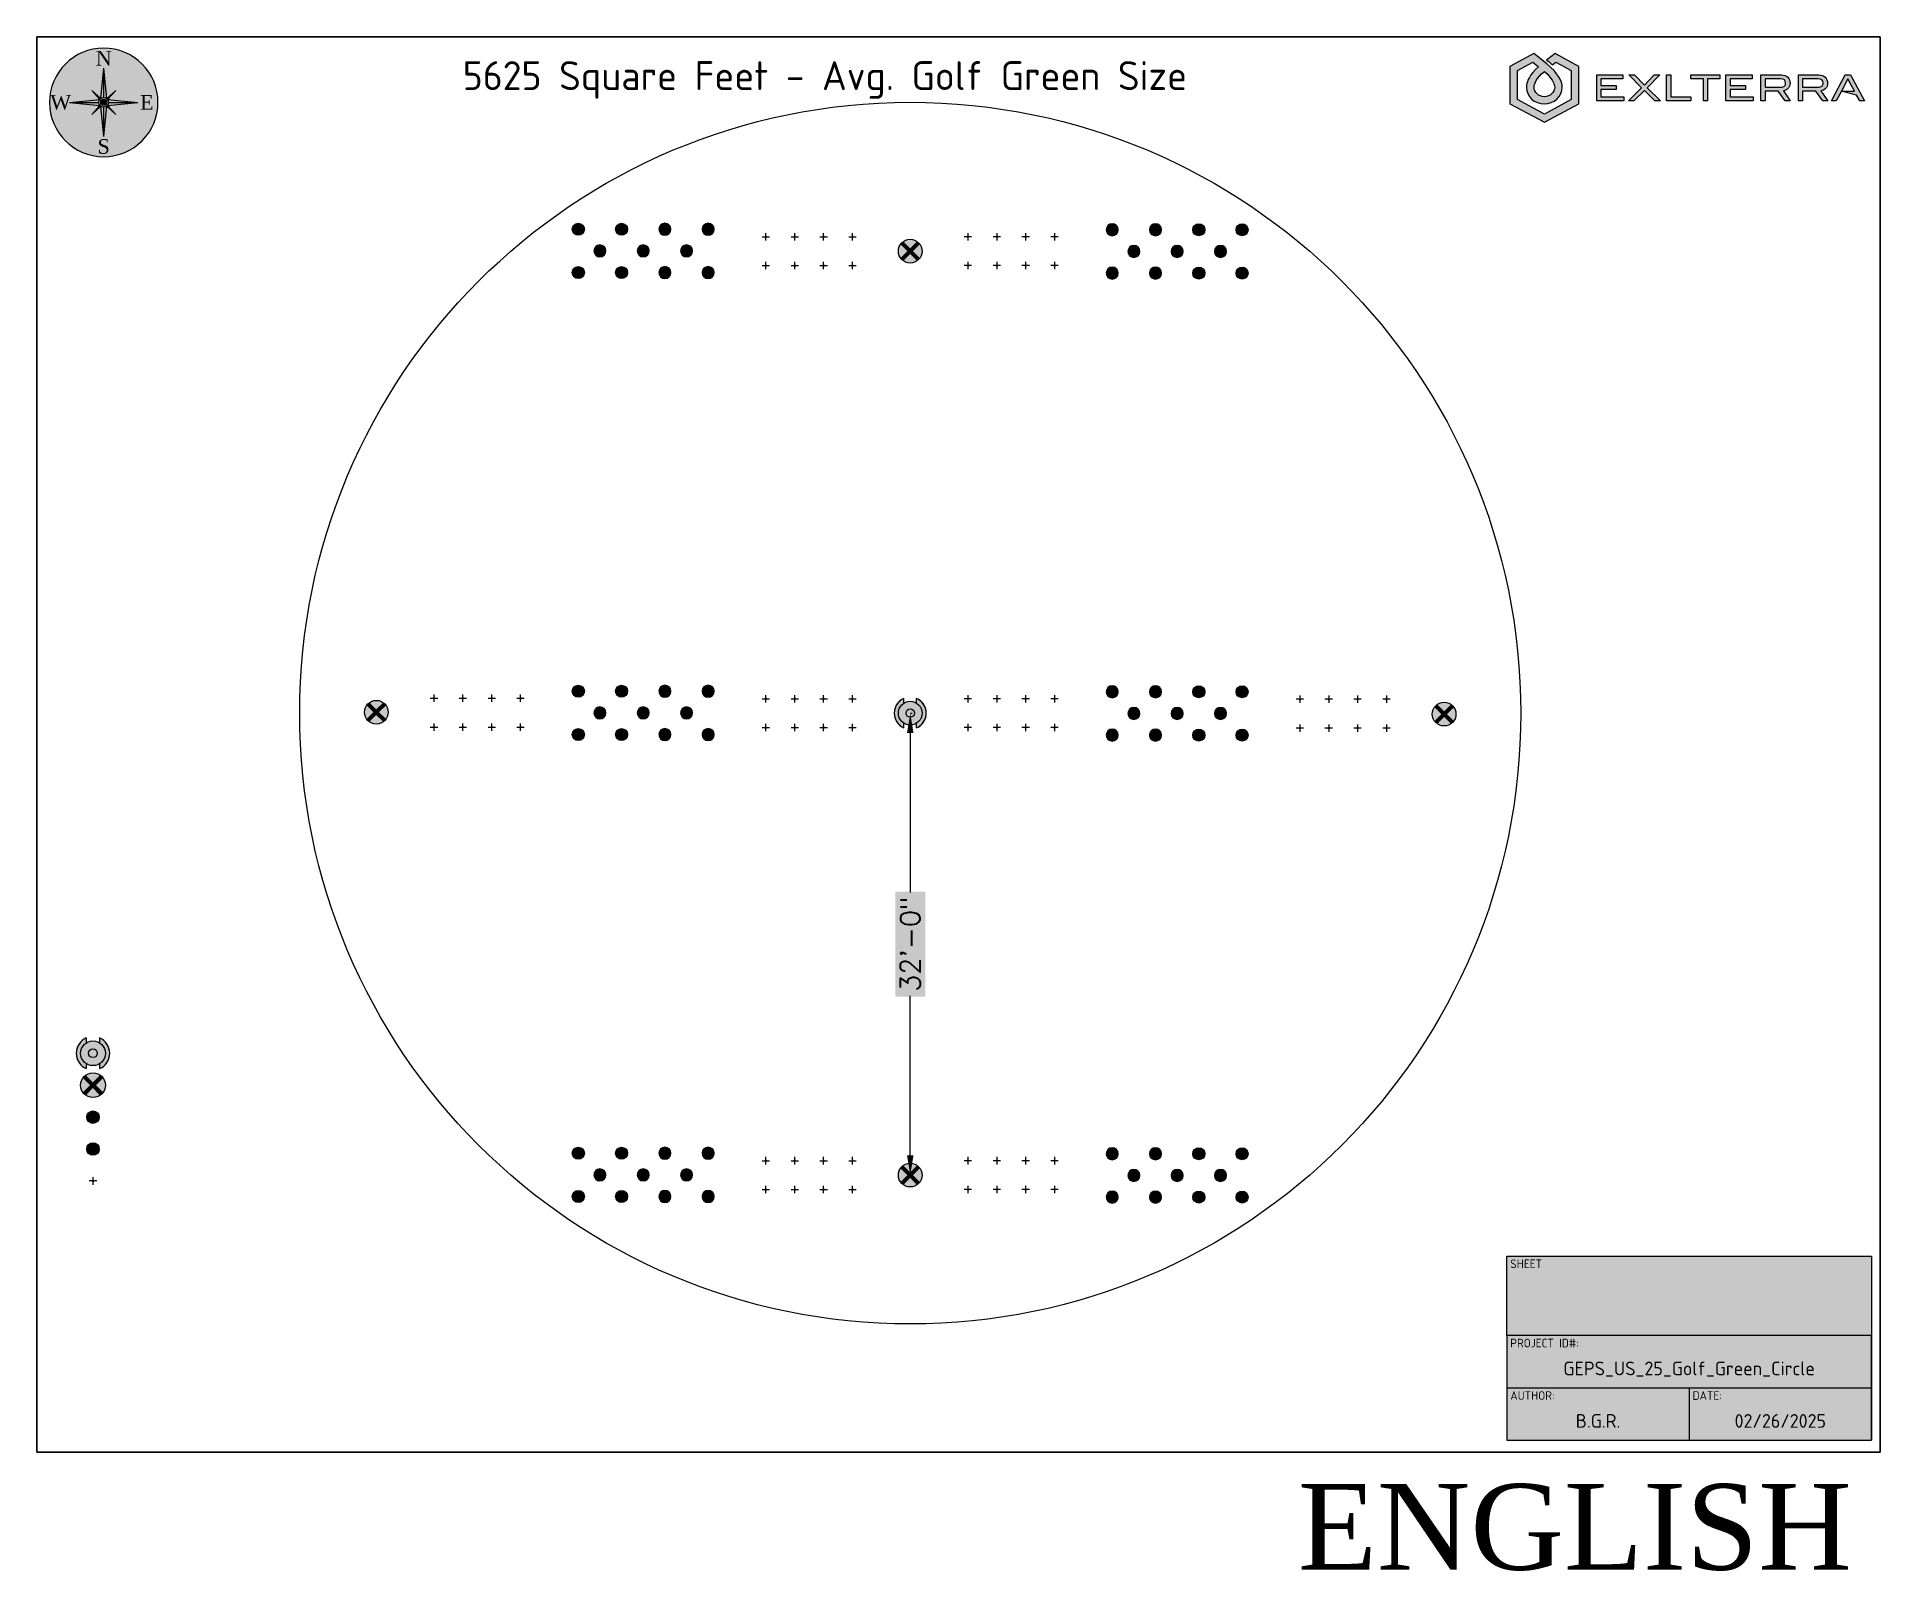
# Paper-space layout 'GEPS_RANGE' of a CAD drawing. Header units: feet. Extents: x 3 to 13.8, y 0.5 to 9.5.
# The model-space entities are those that its viewports show. They can reach past a viewport. Long polylines and large blocks are cut down to what shows.
import ezdxf
from ezdxf.enums import TextEntityAlignment as Align

# ---------------------------------------------------------------- set-up
doc = ezdxf.new("R2010")
doc.units = ezdxf.units.FT
doc.header["$MEASUREMENT"] = 0
doc.linetypes.add('DASHED', pattern=[0.75, 0.5, -0.25])
for name, color, linetype in [('Dim 1', 5, 'Continuous'), ('Product (Colored)', 250, 'Continuous'), ('Product (Red Only)', 1, 'Continuous'), ('Title Block', 7, 'Continuous')]:
    doc.layers.add(name, color=color, linetype=linetype)
doc.layers.add('NEVER PRINT LAYER', color=1, linetype='DASHED', plot=False, transparency=0.5)
doc.styles.add('ISO3098B', font='ISO3098B.SHX', dxfattribs={"height": 2})
doc.styles.add('Roman', font='romans')
doc.styles.get("Standard").update_dxf_attribs({"font": 'simplex.shx'})
doc.styles.add('Times', font='times.ttf')
doc.dimstyles.new('new style', dxfattribs={"dimscale": 2.75, "dimtxt": 0.5, "dimasz": 0.5, "dimexe": 0.05, "dimexo": 0.01, "dimgap": 0.05, "dimtad": 0, "dimdec": 0, "dimlfac": 12, "dimzin": 9, "dimdsep": 46, "dimlunit": 3, "dimtxsty": 'Roman', "dimcen": 0.09, "dimclrd": 5, "dimclre": 5, "dimclrt": 5, "dimadec": 0, "dimazin": 0, "dimtfac": 1, "dimtdec": 0, "dimtofl": 0, "dimtmove": 0, "dimatfit": 3, "dimfxl": 2.55, "dimtfill": 2, "dimtfillclr": 7, "dimtolj": 1, "dimtzin": 0, "dimlwd": -1, "dimlwe": -1, "dimarcsym": 0})

# ---------------------------------------------------------------- blocks, each defined once
blk = doc.blocks.new('*U29')
at = {"true_color": 0xffffff}
blk.add_hatch(color=7, dxfattribs=at).paths.add_polyline_path([(0.422, 0, 1), (-0.422, 0, 1)])
at = {"true_color": 0x000000, "transparency": 33554687}
h = blk.add_hatch(color=18, dxfattribs=at)
h.dxf.hatch_style = 1
h.paths.add_polyline_path([(0, 0.265), (-0.023, 0.03), (-0.023, 0.03, -0.164853), (0, 0.038)])
h.paths.add_polyline_path([(0.03, 0.023), (0.03, 0.023, -0.164853), (0.038, 0), (0.265, 0)])
h.paths.add_polyline_path([(0.023, -0.03), (0.023, -0.03, -0.164853), (0, -0.038), (0, -0.265)])
h.paths.add_polyline_path([(-0.038, 0), (-0.265, 0), (-0.03, -0.023), (-0.03, -0.023, -0.164853)])
at = {"true_color": 0x939598, "transparency": 33554687}
h = blk.add_hatch(color=252, dxfattribs=at)
h.dxf.hatch_style = 1
h.paths.add_polyline_path([(-0.093, 0.093), (-0.03, 0.023), (-0.03, 0.023, -0.032906), (-0.027, 0.027)])
h.paths.add_polyline_path([(-0.017, 0.017, 0.061567), (-0.02, 0.012), (-0.009, 0), (0, 0)])
h.paths.add_polyline_path([(0.017, 0.017, 0.061567), (0.012, 0.02), (0, 0.009), (0, 0)])
h.paths.add_polyline_path([(0.03, -0.023), (0.03, -0.023, -0.032906), (0.027, -0.027), (0.093, -0.093)])
h.paths.add_polyline_path([(-0.023, -0.03), (-0.023, -0.03, -0.032906), (-0.027, -0.027), (-0.093, -0.093)])
h.paths.add_polyline_path([(0, -0.009), (0, 0), (-0.017, -0.017, 0.061576), (-0.012, -0.02)])
h = blk.add_hatch(color=252, dxfattribs=at)
h.dxf.hatch_style = 1
h.paths.add_polyline_path([(0.009, 0), (0, 0), (0.017, -0.017, 0.061576), (0.02, -0.012)])
h = blk.add_hatch(color=252, dxfattribs=at)
h.dxf.hatch_style = 1
h.paths.add_polyline_path([(0.093, 0.093), (0.023, 0.03), (0.023, 0.03, -0.032906), (0.027, 0.027)])
at = {"color": 0, "linetype": 'ByBlock', "ltscale": 0.13}
for p, q in [((-0.023, 0.03), (0, 0.265)), ((0, 0.038), (0, 0.265)), ((0.023, 0.03), (0, 0.265)), ((-0.265, 0), (-0.03, 0.023)), ((-0.265, 0), (-0.03, -0.023)), ((-0.265, 0), (-0.038, 0)), ((-0.027, 0.027), (-0.093, 0.093)), ((-0.03, 0.023), (-0.093, 0.093)), ((-0.023, 0.03), (-0.093, 0.093)), ((-0.009, 0), (-0.02, 0.012)), ((-0.009, 0), (-0.02, -0.012)), ((0.017, 0.017), (-0.017, -0.017)), ((0.017, -0.017), (-0.017, 0.017)), ((0, 0.009), (-0.012, 0.02)), ((0.009, 0), (-0.009, 0)), ((0.012, 0.02), (0, 0.009)), ((0, 0.009), (0, -0.009)), ((0.02, 0.012), (0.009, 0)), ((0.02, -0.012), (0.009, 0)), ((0.093, 0.093), (0.023, 0.03)), ((0.093, 0.093), (0.027, 0.027)), ((0.093, 0.093), (0.03, 0.023)), ((0.03, 0.023), (0.265, 0)), ((0.03, -0.023), (0.265, 0)), ((0.038, 0), (0.265, 0)), ((-0.03, -0.023), (-0.093, -0.093)), ((-0.027, -0.027), (-0.093, -0.093)), ((-0.023, -0.03), (-0.093, -0.093)), ((0, -0.265), (-0.023, -0.03)), ((0, -0.009), (-0.012, -0.02)), ((0.012, -0.02), (0, -0.009)), ((0, -0.265), (0.023, -0.03)), ((0, -0.265), (0, -0.038)), ((0.093, -0.093), (0.023, -0.03)), ((0.093, -0.093), (0.027, -0.027)), ((0.093, -0.093), (0.03, -0.023))]:
    blk.add_line(p, q, dxfattribs=at)
blk.add_lwpolyline([(0.422, 0, 1), (-0.422, 0, 1), (0.422, 0)], format="xyb", close=True)
for radius in [0.0378, 0.0236]:
    blk.add_circle((0, 0), radius, dxfattribs=at)
for start, end in [(140.5531, 151.8942), (118.1058, 129.4469), (50.5531, 61.8942), (28.1058, 39.4469), (208.1058, 219.4474), (230.5526, 241.8942), (298.1058, 309.4474), (320.5526, 331.8942)]:
    blk.add_arc((0, 0), 0.0465, start, end, dxfattribs=at)
at = {"color": 18, "true_color": 0x000000, "char_height": 0.11363, "width": 0.1394, "attachment_point": 5}
for s, insert in [('{\\fBookman Old Style|b0|i0|c0|p18;N}', (0, 0.343)), ('{\\fBookman Old Style|b0|i0|c0|p18;W}', (-0.335, 0)), ('{\\fBookman Old Style|b0|i0|c0|p18;E}', (0.335, 0)), ('{\\fBookman Old Style|b0|i0|c0|p18;S}', (0, -0.343))]:
    blk.add_mtext(s, dxfattribs=dict(at, insert=insert))
blk = doc.blocks.new('*U306')
at = {"true_color": 0xffffff}
h = blk.add_hatch(color=7, dxfattribs=at)
h.dxf.hatch_style = 1
h.paths.add_polyline_path([(-0.106, 1.18), (-2.233, 1.18), (-2.233, 0.718), (-0.106, 0.718)])
h.paths.add_polyline_path([(-0.106, 0.718), (-2.233, 0.718), (-2.233, 0.106), (-0.106, 0.106)])
for p, q in [((-2.233, 0.718), (-2.233, 0.106)), ((-0.106, 0.718), (-0.106, 0.106)), ((-2.233, 0.412), (-0.106, 0.412)), ((-1.17, 0.412), (-1.17, 0.106))]:
    blk.add_line(p, q)
blk.add_lwpolyline([(-2.233, 1.18), (-0.106, 1.18), (-0.106, 0.718), (-2.233, 0.718)], close=True)
blk.add_lwpolyline([(-2.233, 0.106), (-0.106, 0.106), (-0.106, 0.718)])
at = {"char_height": 0.05, "attachment_point": 1, "style": 'ISO3098B'}
for s, insert, width in [('SHEET ', (-2.213, 1.16), 0.85328), ('PROJECT ID#:', (-2.213, 0.698), 0.85328), ('AUTHOR:', (-2.213, 0.392), 1.67397), ('DATE:', (-1.15, 0.392), 1.67397)]:
    blk.add_mtext(s, dxfattribs=dict(at, insert=insert, width=width))
at = {"style": 'ISO3098B'}
for tag, p in [('PROJECT_NAME', (-1.17, 0.525)), ('ORIGINAL_AUTHOR', (-1.701, 0.219)), ('ORIGINAL_DATE', (-0.638, 0.219))]:
    blk.add_attdef(tag, text='', height=0.08, dxfattribs=at).set_placement(p, align=Align.MIDDLE_CENTER)
at = {"layer": 'NEVER PRINT LAYER', "color": 5, "insert": (-0.222, -0.402), "char_height": 0.5, "attachment_point": 6, "style": 'Times'}
blk.add_mtext_dynamic_manual_height_columns('ENGLISH', width=8.58495, gutter_width=10, heights=[1.573], dxfattribs=at)
blk = doc.blocks.new('12m GEPS')
at = {"layer": 'Product (Red Only)', "true_color": 0x000000}
h = blk.add_hatch(color=18, dxfattribs=at)
h.dxf.hatch_style = 1
h.paths.add_polyline_path([(-0.088, 0, 1), (0.088, 0, 1)])
h.paths.add_polyline_path([(0.135, 0.31), (0.135, 0.257), (0.135, 0.21, -0.255267), (0.25, 0, -0.255267), (0.135, -0.21), (0.135, -0.31, 0.654654)])
h.paths.add_polyline_path([(-0.135, 0.31, 0.654654), (-0.135, -0.31), (-0.135, -0.257), (-0.135, -0.21, -0.255267), (-0.25, 0, -0.255267), (-0.135, 0.21)])
at = {"layer": 'Product (Red Only)', "true_color": 0xf8991e}
h = blk.add_hatch(color=30, dxfattribs=at)
h.dxf.hatch_style = 1
edge = h.paths.add_edge_path()
edge.add_arc((0, 0), 0.0878, 0, 360)
edge = h.paths.add_edge_path()
edge.add_arc((0, 0), 0.25, 0, 180)
edge.add_arc((0, 0), 0.25, 180, 360)
at = {"layer": 'Product (Red Only)', "color": 18, "true_color": 0x000000}
for p, q in [((-0.135, 0.31), (-0.135, 0.21)), ((0.135, 0.31), (0.135, 0.257)), ((0.135, 0.31), (0.135, 0.21)), ((-0.135, -0.21), (-0.135, -0.31)), ((-0.135, -0.257), (-0.135, -0.31)), ((0.135, -0.21), (0.135, -0.31)), ((0.135, -0.257), (0.135, -0.31))]:
    blk.add_line(p, q, dxfattribs=at)
for radius in [0.25, 0.0878]:
    blk.add_circle((0, 0), radius, dxfattribs=at)
for start, end in [(113.5782, 246.4218), (121.3323, 238.6677), (293.5782, 66.4218), (301.3323, 58.6677)]:
    blk.add_arc((0, 0), 0.338, start, end, dxfattribs=at)
blk = doc.blocks.new('40 FOOT GEPS')
at = {"layer": 'Product (Red Only)', "color": 18, "true_color": 0x000000}
blk.add_circle((0, 0), 0.25, dxfattribs=at)
blk.add_blockref('12m GEPS', (0, 0), dxfattribs=at)
blk = doc.blocks.new('20 FOOT GEPS')
at = {"layer": 'Product (Red Only)'}
h = blk.add_hatch(color=3, dxfattribs=at)
h.dxf.hatch_style = 1
h.paths.add_polyline_path([(0.51, 0.65, 0.345381), (-0.51, 0.65), (0, 0.14)])
h.paths.add_polyline_path([(0.65, 0.51), (0.14, 0), (0.65, -0.51, 0.167827), (0.82, 0, 0.167827)])
h.paths.add_polyline_path([(0, -0.14), (-0.51, -0.65, 0.345381), (0.51, -0.65)])
h.paths.add_polyline_path([(-0.65, 0.51, 0.167827), (-0.82, 0, 0.167827), (-0.65, -0.51), (-0.14, 0)])
at = {"layer": 'Product (Red Only)', "true_color": 0x000000}
h = blk.add_hatch(color=18, dxfattribs=at)
h.dxf.hatch_style = 1
h.paths.add_polyline_path([(0.65, 0.51, 0.060218), (0.51, 0.65), (0, 0.14), (-0.51, 0.65, 0.060218), (-0.65, 0.51), (-0.14, 0), (-0.65, -0.51, 0.060218), (-0.51, -0.65), (0, -0.14), (0.51, -0.65, 0.060218), (0.65, -0.51), (0.14, 0)])
at = {"layer": 'Product (Red Only)', "color": 18, "true_color": 0x000000}
for p, q in [((-0.14, 0), (-0.65, 0.51)), ((0, 0.14), (-0.51, 0.65)), ((0, 0.14), (0.51, 0.65)), ((0.14, 0), (0.65, 0.51)), ((0.14, 0), (0.65, -0.51)), ((-0.14, 0), (-0.65, -0.51)), ((0, -0.14), (-0.51, -0.65)), ((0, -0.14), (0.51, -0.65))]:
    blk.add_line(p, q, dxfattribs=at)
blk.add_circle((0, 0), 0.82, dxfattribs=at)
blk = doc.blocks.new('3 m GEPS')
at = {"layer": 'Product (Red Only)', "true_color": 0xa1e7fc}
h = blk.add_hatch(color=141, dxfattribs=at)
h.dxf.hatch_style = 1
edge = h.paths.add_edge_path(flags=16)
edge.add_arc((0, 0), 0.0458, 0, 360)
edge = h.paths.add_edge_path()
edge.add_arc((0, 0), 0.125, 180, 360)
edge.add_arc((0, 0), 0.125, 0, 180)
at = {"layer": 'Product (Red Only)', "true_color": 0x000000}
h = blk.add_hatch(color=18, dxfattribs=at)
h.dxf.hatch_style = 1
edge = h.paths.add_edge_path()
edge.add_arc((0, 0), 0.0458, 0, 360)
at = {"layer": 'Product (Red Only)', "color": 18, "true_color": 0x000000}
for radius in [0.125, 0.0456]:
    blk.add_circle((0, 0), radius, dxfattribs=at)
blk = doc.blocks.new('1.5m GEPS')
at = {"layer": 'Product (Red Only)'}
h = blk.add_hatch(color=1, dxfattribs=at)
h.dxf.hatch_style = 1
h.paths.add_polyline_path([(-0.125, 0, 1), (0.125, 0, 1)])
at = {"layer": 'Product (Red Only)', "color": 18, "true_color": 0x000000}
blk.add_circle((0, 0), 0.125, dxfattribs=at)
blk = doc.blocks.new('Purple BSTR')
at = {"layer": 'Product (Colored)', "transparency": 33554687}
h = blk.add_hatch(color=200, dxfattribs=at)
h.dxf.hatch_style = 1
edge = h.paths.add_edge_path()
edge.add_arc((0, 0), 0.025, 0, 360)
at = {"layer": 'Product (Colored)', "color": 200}
for p, q in [((-0.025, 0), (-0.077, 0)), ((0.025, 0), (-0.025, 0)), ((0, 0.077), (0, 0.025)), ((0, 0.025), (0, -0.025)), ((0.077, 0), (0.025, 0)), ((0, -0.025), (0, -0.077))]:
    blk.add_line(p, q, dxfattribs=at)
blk = doc.blocks.new('BSTR Single')
at = {"transparency": 33554687}
h = blk.add_hatch(color=256, dxfattribs=at)
h.dxf.hatch_style = 1
edge = h.paths.add_edge_path()
edge.add_arc((0, 0), 0.025, 0, 360)
for p, q in [((-0.025, 0), (-0.077, 0)), ((0, 0.077), (0, 0.025)), ((0.077, 0), (0.025, 0)), ((0, -0.025), (0, -0.077))]:
    blk.add_line(p, q)
blk.add_blockref('Purple BSTR', (0, 0))
blk = doc.blocks.new('product legend')
at = {"color": 18, "true_color": 0x000000, "xscale": 2.833333333333405, "yscale": 2.833333333333405, "zscale": 2.833333333333405}
for name, p in [('3 m GEPS', (2.5, -6.3)), ('1.5m GEPS', (2.5, -8.1))]:
    blk.add_blockref(name, p, dxfattribs=at)
at = {"layer": 'Product (Red Only)'}
for name, p, xscale, yscale, zscale in [('40 FOOT GEPS', (2.5, -2.7), 2.788679999999986, 2.788679999999986, 2.788679999999986), ('20 FOOT GEPS', (2.5, -4.5), 0.85, 0.85, 0.85), ('BSTR Single', (2.5, -9.9), 2.833333900000008, 2.833333900000008, 2.833333900000008)]:
    blk.add_blockref(name, p, dxfattribs=dict(at, xscale=xscale, yscale=yscale, zscale=zscale))
blk = doc.blocks.new('exlterra block')
at = {"true_color": 0x007faf}
h = blk.add_hatch(color=144, dxfattribs=at)
h.dxf.hatch_style = 2
edge = h.paths.add_edge_path()
edge.add_spline(control_points=[(0.057, 0.188), (0.057, 0.188), (0.008, 0.15), (0.008, 0.15), (0.022, 0.139), (0.022, 0.139), (0.023, 0.139), (0.03, 0.133), (0.036, 0.127), (0.042, 0.122), (0.042, 0.122), (0.061, 0.137), (0.061, 0.137), (0.061, 0.137), (0.151, 0.089), (0.151, 0.089), (0.151, 0.089), (0.151, -0.081), (0.151, -0.081), (0.151, -0.081), (-0.005, -0.165), (-0.005, -0.165), (-0.005, -0.165), (-0.161, -0.081), (-0.161, -0.081), (-0.161, -0.081), (-0.161, 0.089), (-0.161, 0.089), (-0.161, 0.089), (-0.072, 0.137), (-0.072, 0.137), (-0.072, 0.137), (-0.039, 0.111), (-0.039, 0.111), (-0.091, 0.065), (-0.106, 0.027), (-0.109, 0.003), (-0.109, 0.003), (-0.11, -0.005), (-0.11, -0.008), (-0.11, -0.062), (-0.063, -0.106), (-0.005, -0.106), (0.052, -0.106), (0.099, -0.062), (0.099, -0.008), (0.099, -0.007), (0.098, 0.003), (0.098, 0.003), (0.095, 0.029), (0.077, 0.072), (0.01, 0.127), (0.01, 0.127), (-0.067, 0.188), (-0.067, 0.188), (-0.067, 0.188), (-0.206, 0.113), (-0.206, 0.113), (-0.206, 0.113), (-0.206, -0.105), (-0.206, -0.105), (-0.206, -0.105), (-0.005, -0.213), (-0.005, -0.213), (-0.005, -0.213), (0.195, -0.105), (0.195, -0.105), (0.195, -0.105), (0.195, 0.113), (0.195, 0.113), (0.195, 0.113), (0.057, 0.188), (0.057, 0.188)], knot_values=[0, 0, 0, 0, 1, 1, 1, 2, 2, 2, 3, 3, 3, 4, 4, 4, 5, 5, 5, 6, 6, 6, 7, 7, 7, 8, 8, 8, 9, 9, 9, 10, 10, 10, 11, 11, 11, 12, 12, 12, 13, 13, 13, 14, 14, 14, 15, 15, 15, 16, 16, 16, 17, 17, 17, 18, 18, 18, 19, 19, 19, 20, 20, 20, 21, 21, 21, 22, 22, 22, 23, 23, 23, 24, 24, 24, 24], degree=3, periodic=0)
edge = h.paths.add_edge_path()
edge.add_spline(control_points=[(0.054, -0.001), (0.054, -0.001), (0.055, -0.008), (0.055, -0.008), (0.055, -0.039), (0.028, -0.064), (-0.005, -0.064), (-0.038, -0.064), (-0.065, -0.039), (-0.065, -0.008), (-0.065, -0.008), (-0.065, -0.002), (-0.065, -0.002), (-0.063, 0.013), (-0.053, 0.042), (-0.005, 0.084), (0.041, 0.043), (0.052, 0.014), (0.054, -0.001)], knot_values=[0, 0, 0, 0, 1, 1, 1, 2, 2, 2, 3, 3, 3, 4, 4, 4, 5, 5, 5, 6, 6, 6, 6], degree=3, periodic=0)
at = {"color": 144, "lineweight": 0, "true_color": 0x007faf}
for points in [[(-0.067, 0.188), (-0.067, 0.188), (-0.206, 0.113), (-0.206, 0.113)], [(-0.206, 0.113), (-0.206, 0.113), (-0.206, -0.105), (-0.206, -0.105)], [(-0.161, 0.089), (-0.161, 0.089), (-0.072, 0.137), (-0.072, 0.137)], [(-0.039, 0.111), (-0.091, 0.065), (-0.106, 0.027), (-0.109, 0.003)], [(-0.072, 0.137), (-0.072, 0.137), (-0.039, 0.111), (-0.039, 0.111)], [(0.01, 0.127), (0.01, 0.127), (-0.067, 0.188), (-0.067, 0.188)], [(0.057, 0.188), (0.057, 0.188), (0.008, 0.15), (0.008, 0.15)], [(0.008, 0.15), (0.022, 0.139), (0.022, 0.139), (0.023, 0.139)], [(0.098, 0.003), (0.095, 0.029), (0.077, 0.072), (0.01, 0.127)], [(0.023, 0.139), (0.03, 0.133), (0.036, 0.127), (0.042, 0.122)], [(0.042, 0.122), (0.042, 0.122), (0.061, 0.137), (0.061, 0.137)], [(0.195, 0.113), (0.195, 0.113), (0.057, 0.188), (0.057, 0.188)], [(0.061, 0.137), (0.061, 0.137), (0.151, 0.089), (0.151, 0.089)], [(0.195, -0.105), (0.195, -0.105), (0.195, 0.113), (0.195, 0.113)], [(-0.161, -0.081), (-0.161, -0.081), (-0.161, 0.089), (-0.161, 0.089)], [(-0.109, 0.003), (-0.109, 0.003), (-0.11, -0.005), (-0.11, -0.008)], [(-0.065, -0.002), (-0.063, 0.013), (-0.053, 0.042), (-0.005, 0.084)], [(-0.005, 0.084), (0.041, 0.043), (0.052, 0.014), (0.054, -0.001)], [(0.151, 0.089), (0.151, 0.089), (0.151, -0.081), (0.151, -0.081)], [(-0.206, -0.105), (-0.206, -0.105), (-0.005, -0.213), (-0.005, -0.213)], [(-0.005, -0.165), (-0.005, -0.165), (-0.161, -0.081), (-0.161, -0.081)], [(-0.065, -0.008), (-0.065, -0.008), (-0.065, -0.002), (-0.065, -0.002)], [(0.151, -0.081), (0.151, -0.081), (-0.005, -0.165), (-0.005, -0.165)], [(-0.005, -0.213), (-0.005, -0.213), (0.195, -0.105), (0.195, -0.105)]]:
    blk.add_open_spline(points, degree=3, dxfattribs=at)
for points, knots in [([(-0.11, -0.008), (-0.11, -0.062), (-0.063, -0.106), (-0.005, -0.106), (0.052, -0.106), (0.099, -0.062), (0.099, -0.008), (0.099, -0.007), (0.098, 0.003), (0.098, 0.003)], [13, 13, 13, 13, 14, 14, 14, 15, 15, 15, 16, 16, 16, 16]), ([(0.054, -0.001), (0.054, -0.001), (0.055, -0.008), (0.055, -0.008), (0.055, -0.039), (0.028, -0.064), (-0.005, -0.064), (-0.038, -0.064), (-0.065, -0.039), (-0.065, -0.008)], [0, 0, 0, 0, 1, 1, 1, 2, 2, 2, 3, 3, 3, 3])]:
    blk.add_open_spline(points, degree=3, knots=knots, dxfattribs=at)
blk = doc.blocks.new('exlterra logo')
h = blk.add_hatch(color=7)
h.dxf.hatch_style = 2
h.paths.add_polyline_path([(0.292, -0.072), (0.292, 0.079), (0.444, 0.079), (0.444, 0.056), (0.317, 0.056), (0.317, 0.018), (0.405, 0.018), (0.405, -0.005), (0.317, -0.005), (0.317, -0.049), (0.45, -0.049), (0.45, -0.072)])
h = blk.add_hatch(color=7)
h.dxf.hatch_style = 2
h.paths.add_polyline_path([(0.631, -0.072), (0.57, -0.011), (0.509, -0.072), (0.477, -0.072), (0.554, 0.004), (0.48, 0.079), (0.512, 0.079), (0.57, 0.02), (0.628, 0.079), (0.661, 0.079), (0.587, 0.004), (0.664, -0.072)])
h = blk.add_hatch(color=7)
h.dxf.hatch_style = 2
h.paths.add_polyline_path([(0.7, -0.072), (0.7, 0.079), (0.725, 0.079), (0.725, -0.049), (0.841, -0.049), (0.841, -0.072)])
h = blk.add_hatch(color=7)
h.dxf.hatch_style = 2
h.paths.add_polyline_path([(0.939, 0.056), (0.939, -0.072), (0.914, -0.072), (0.914, 0.056), (0.841, 0.056), (0.841, 0.079), (1.011, 0.079), (1.011, 0.056)])
h = blk.add_hatch(color=7)
h.dxf.hatch_style = 2
h.paths.add_polyline_path([(1.045, -0.072), (1.045, 0.079), (1.198, 0.079), (1.198, 0.056), (1.071, 0.056), (1.071, 0.018), (1.159, 0.018), (1.159, -0.005), (1.071, -0.005), (1.071, -0.049), (1.204, -0.049), (1.204, -0.072)])
h = blk.add_hatch(color=7)
h.dxf.hatch_style = 2
edge = h.paths.add_edge_path()
edge.add_spline(control_points=[(1.392, -0.072), (1.392, -0.072), (1.351, -0.015), (1.351, -0.015), (1.351, -0.015), (1.275, -0.015), (1.275, -0.015), (1.275, -0.015), (1.275, -0.072), (1.275, -0.072), (1.275, -0.072), (1.25, -0.072), (1.25, -0.072), (1.25, -0.072), (1.25, 0.079), (1.25, 0.079), (1.25, 0.079), (1.369, 0.079), (1.369, 0.079), (1.385, 0.079), (1.397, 0.075), (1.406, 0.066), (1.415, 0.058), (1.42, 0.046), (1.42, 0.031), (1.42, 0.025), (1.419, 0.019), (1.417, 0.014), (1.415, 0.008), (1.412, 0.004), (1.409, 0), (1.405, -0.003), (1.401, -0.006), (1.396, -0.009), (1.391, -0.011), (1.386, -0.012), (1.381, -0.013), (1.381, -0.013), (1.421, -0.072), (1.421, -0.072), (1.421, -0.072), (1.392, -0.072), (1.392, -0.072)], knot_values=[0, 0, 0, 0, 1, 1, 1, 2, 2, 2, 3, 3, 3, 4, 4, 4, 5, 5, 5, 6, 6, 6, 7, 7, 7, 8, 8, 8, 9, 9, 9, 10, 10, 10, 11, 11, 11, 12, 12, 12, 13, 13, 13, 14, 14, 14, 14], degree=3, periodic=0)
edge = h.paths.add_edge_path()
edge.add_spline(control_points=[(1.387, 0.014), (1.392, 0.018), (1.394, 0.024), (1.394, 0.031), (1.394, 0.048), (1.384, 0.056), (1.363, 0.056), (1.363, 0.056), (1.275, 0.056), (1.275, 0.056), (1.275, 0.056), (1.275, 0.008), (1.275, 0.008), (1.275, 0.008), (1.365, 0.008), (1.365, 0.008), (1.375, 0.008), (1.382, 0.01), (1.387, 0.014)], knot_values=[0, 0, 0, 0, 1, 1, 1, 2, 2, 2, 3, 3, 3, 4, 4, 4, 5, 5, 5, 6, 6, 6, 6], degree=3, periodic=0)
h = blk.add_hatch(color=7)
h.dxf.hatch_style = 2
edge = h.paths.add_edge_path()
edge.add_spline(control_points=[(1.611, -0.072), (1.611, -0.072), (1.57, -0.015), (1.57, -0.015), (1.57, -0.015), (1.493, -0.015), (1.493, -0.015), (1.493, -0.015), (1.493, -0.072), (1.493, -0.072), (1.493, -0.072), (1.468, -0.072), (1.468, -0.072), (1.468, -0.072), (1.468, 0.079), (1.468, 0.079), (1.468, 0.079), (1.588, 0.079), (1.588, 0.079), (1.604, 0.079), (1.616, 0.075), (1.625, 0.066), (1.634, 0.058), (1.638, 0.046), (1.638, 0.031), (1.638, 0.025), (1.637, 0.019), (1.636, 0.014), (1.634, 0.008), (1.631, 0.004), (1.627, 0), (1.624, -0.003), (1.62, -0.006), (1.615, -0.009), (1.61, -0.011), (1.605, -0.012), (1.599, -0.013), (1.599, -0.013), (1.64, -0.072), (1.64, -0.072), (1.64, -0.072), (1.611, -0.072), (1.611, -0.072)], knot_values=[0, 0, 0, 0, 1, 1, 1, 2, 2, 2, 3, 3, 3, 4, 4, 4, 5, 5, 5, 6, 6, 6, 7, 7, 7, 8, 8, 8, 9, 9, 9, 10, 10, 10, 11, 11, 11, 12, 12, 12, 13, 13, 13, 14, 14, 14, 14], degree=3, periodic=0)
edge = h.paths.add_edge_path()
edge.add_spline(control_points=[(1.605, 0.014), (1.61, 0.018), (1.613, 0.024), (1.613, 0.031), (1.613, 0.048), (1.602, 0.056), (1.581, 0.056), (1.581, 0.056), (1.493, 0.056), (1.493, 0.056), (1.493, 0.056), (1.493, 0.008), (1.493, 0.008), (1.493, 0.008), (1.584, 0.008), (1.584, 0.008), (1.593, 0.008), (1.6, 0.01), (1.605, 0.014)], knot_values=[0, 0, 0, 0, 1, 1, 1, 2, 2, 2, 3, 3, 3, 4, 4, 4, 5, 5, 5, 6, 6, 6, 6], degree=3, periodic=0)
h = blk.add_hatch(color=7)
h.dxf.hatch_style = 2
h.paths.add_polyline_path([(1.826, -0.072), (1.808, -0.038), (1.719, -0.016), (1.689, -0.072), (1.662, -0.072), (1.741, 0.079), (1.773, 0.079), (1.853, -0.072)])
h.paths.add_polyline_path([(1.757, 0.057), (1.719, -0.016), (1.796, -0.016)])
at = {"color": 7, "lineweight": 0}
for p, q in [((0.292, -0.072), (0.292, 0.079)), ((0.292, 0.079), (0.444, 0.079)), ((0.444, 0.056), (0.317, 0.056)), ((0.317, 0.056), (0.317, 0.018)), ((0.317, 0.018), (0.405, 0.018)), ((0.405, 0.018), (0.405, -0.005)), ((0.444, 0.079), (0.444, 0.056)), ((0.477, -0.072), (0.554, 0.004)), ((0.554, 0.004), (0.48, 0.079)), ((0.48, 0.079), (0.512, 0.079)), ((0.512, 0.079), (0.57, 0.02)), ((0.57, 0.02), (0.628, 0.079)), ((0.661, 0.079), (0.587, 0.004)), ((0.587, 0.004), (0.664, -0.072)), ((0.628, 0.079), (0.661, 0.079)), ((0.7, -0.072), (0.7, 0.079)), ((0.7, 0.079), (0.725, 0.079)), ((0.725, 0.079), (0.725, -0.049)), ((0.841, 0.056), (0.841, 0.079)), ((0.841, 0.079), (1.011, 0.079)), ((0.914, 0.056), (0.841, 0.056)), ((0.914, -0.072), (0.914, 0.056)), ((0.939, 0.056), (0.939, -0.072)), ((1.011, 0.056), (0.939, 0.056)), ((1.011, 0.079), (1.011, 0.056)), ((1.045, -0.072), (1.045, 0.079)), ((1.045, 0.079), (1.198, 0.079)), ((1.198, 0.056), (1.071, 0.056)), ((1.071, 0.056), (1.071, 0.018)), ((1.071, 0.018), (1.159, 0.018)), ((1.159, 0.018), (1.159, -0.005)), ((1.198, 0.079), (1.198, 0.056)), ((1.662, -0.072), (1.741, 0.079)), ((1.757, 0.057), (1.719, -0.016)), ((1.741, 0.079), (1.773, 0.079)), ((1.796, -0.016), (1.757, 0.057)), ((1.773, 0.079), (1.853, -0.072)), ((0.45, -0.072), (0.292, -0.072)), ((0.405, -0.005), (0.317, -0.005)), ((0.317, -0.005), (0.317, -0.049)), ((0.317, -0.049), (0.45, -0.049)), ((0.45, -0.049), (0.45, -0.072)), ((0.509, -0.072), (0.477, -0.072)), ((0.57, -0.011), (0.509, -0.072)), ((0.631, -0.072), (0.57, -0.011)), ((0.664, -0.072), (0.631, -0.072)), ((0.841, -0.072), (0.7, -0.072)), ((0.725, -0.049), (0.841, -0.049)), ((0.841, -0.049), (0.841, -0.072)), ((0.939, -0.072), (0.914, -0.072)), ((1.204, -0.072), (1.045, -0.072)), ((1.159, -0.005), (1.071, -0.005)), ((1.071, -0.005), (1.071, -0.049)), ((1.071, -0.049), (1.204, -0.049)), ((1.204, -0.049), (1.204, -0.072)), ((1.689, -0.072), (1.662, -0.072)), ((1.719, -0.016), (1.689, -0.072)), ((1.808, -0.038), (1.719, -0.016)), ((1.719, -0.016), (1.796, -0.016)), ((1.826, -0.072), (1.808, -0.038)), ((1.853, -0.072), (1.826, -0.072))]:
    blk.add_line(p, q, dxfattribs=at)
for points in [[(1.25, -0.072), (1.25, -0.072), (1.25, 0.079), (1.25, 0.079)], [(1.25, 0.079), (1.25, 0.079), (1.369, 0.079), (1.369, 0.079)], [(1.363, 0.056), (1.363, 0.056), (1.275, 0.056), (1.275, 0.056)], [(1.275, 0.056), (1.275, 0.056), (1.275, 0.008), (1.275, 0.008)], [(1.275, 0.008), (1.275, 0.008), (1.365, 0.008), (1.365, 0.008)], [(1.365, 0.008), (1.375, 0.008), (1.382, 0.01), (1.387, 0.014)], [(1.369, 0.079), (1.385, 0.079), (1.397, 0.075), (1.406, 0.066)], [(1.409, 0), (1.405, -0.003), (1.401, -0.006), (1.396, -0.009)], [(1.417, 0.014), (1.415, 0.008), (1.412, 0.004), (1.409, 0)], [(1.468, -0.072), (1.468, -0.072), (1.468, 0.079), (1.468, 0.079)], [(1.468, 0.079), (1.468, 0.079), (1.588, 0.079), (1.588, 0.079)], [(1.581, 0.056), (1.581, 0.056), (1.493, 0.056), (1.493, 0.056)], [(1.493, 0.056), (1.493, 0.056), (1.493, 0.008), (1.493, 0.008)], [(1.493, 0.008), (1.493, 0.008), (1.584, 0.008), (1.584, 0.008)], [(1.584, 0.008), (1.593, 0.008), (1.6, 0.01), (1.605, 0.014)], [(1.588, 0.079), (1.604, 0.079), (1.616, 0.075), (1.625, 0.066)], [(1.627, 0), (1.624, -0.003), (1.62, -0.006), (1.615, -0.009)], [(1.636, 0.014), (1.634, 0.008), (1.631, 0.004), (1.627, 0)], [(1.275, -0.072), (1.275, -0.072), (1.25, -0.072), (1.25, -0.072)], [(1.351, -0.015), (1.351, -0.015), (1.275, -0.015), (1.275, -0.015)], [(1.275, -0.015), (1.275, -0.015), (1.275, -0.072), (1.275, -0.072)], [(1.392, -0.072), (1.392, -0.072), (1.351, -0.015), (1.351, -0.015)], [(1.396, -0.009), (1.391, -0.011), (1.386, -0.012), (1.381, -0.013)], [(1.381, -0.013), (1.381, -0.013), (1.421, -0.072), (1.421, -0.072)], [(1.421, -0.072), (1.421, -0.072), (1.392, -0.072), (1.392, -0.072)], [(1.493, -0.072), (1.493, -0.072), (1.468, -0.072), (1.468, -0.072)], [(1.57, -0.015), (1.57, -0.015), (1.493, -0.015), (1.493, -0.015)], [(1.493, -0.015), (1.493, -0.015), (1.493, -0.072), (1.493, -0.072)], [(1.611, -0.072), (1.611, -0.072), (1.57, -0.015), (1.57, -0.015)], [(1.615, -0.009), (1.61, -0.011), (1.605, -0.012), (1.599, -0.013)], [(1.599, -0.013), (1.599, -0.013), (1.64, -0.072), (1.64, -0.072)], [(1.64, -0.072), (1.64, -0.072), (1.611, -0.072), (1.611, -0.072)]]:
    blk.add_open_spline(points, degree=3, dxfattribs=at)
for points, knots in [([(1.387, 0.014), (1.392, 0.018), (1.394, 0.024), (1.394, 0.031), (1.394, 0.048), (1.384, 0.056), (1.363, 0.056)], [0, 0, 0, 0, 1, 1, 1, 2, 2, 2, 2]), ([(1.406, 0.066), (1.415, 0.058), (1.42, 0.046), (1.42, 0.031), (1.42, 0.025), (1.419, 0.019), (1.417, 0.014)], [7, 7, 7, 7, 8, 8, 8, 9, 9, 9, 9]), ([(1.605, 0.014), (1.61, 0.018), (1.613, 0.024), (1.613, 0.031), (1.613, 0.048), (1.602, 0.056), (1.581, 0.056)], [0, 0, 0, 0, 1, 1, 1, 2, 2, 2, 2]), ([(1.625, 0.066), (1.634, 0.058), (1.638, 0.046), (1.638, 0.031), (1.638, 0.025), (1.637, 0.019), (1.636, 0.014)], [7, 7, 7, 7, 8, 8, 8, 9, 9, 9, 9])]:
    blk.add_open_spline(points, degree=3, knots=knots, dxfattribs=at)
at = {"color": 5, "linetype": 'Continuous', "lineweight": 25}
blk.add_blockref('exlterra block', (-0.008, 0.016), dxfattribs=at)
blk = doc.blocks.new('exlterra')
at = {"color": 5, "linetype": 'Continuous', "lineweight": 25}
blk.add_blockref('exlterra logo', (-0.831, 0.266), dxfattribs=at)
blk = doc.blocks.new('*D353')
at = {"layer": 'Defpoints', "color": 0, "linetype": 'Continuous', "lineweight": 25, "transparency": 16777216}
for p in [(1061.48, 166.77), (1061.48, 166.77), (1061.48, 134.77)]:
    blk.add_point(p, dxfattribs=at)
at = {"layer": 'Dim 1', "color": 5, "transparency": 16777216}
for p, q in [((1061.5, 166.77), (1061.61, 166.77)), ((1061.48, 165.39), (1061.48, 154.34)), ((1061.48, 136.14), (1061.48, 147.19)), ((1061.5, 134.77), (1061.61, 134.77))]:
    blk.add_line(p, q, dxfattribs=at)
at = {"layer": 'Dim 1', "color": 5, "linetype": 'Continuous', "lineweight": 25, "transparency": 16777216}
for points in [[(1061.25, 165.39), (1061.7, 165.39), (1061.48, 166.77)], [(1061.25, 136.14), (1061.7, 136.14), (1061.48, 134.77)]]:
    blk.add_solid(points, dxfattribs=at)
at = {"layer": 'Dim 1', "color": 5, "linetype": 'Continuous', "lineweight": 25, "transparency": 16777216, "insert": (1061.48, 150.77), "char_height": 1.375, "attachment_point": 5, "rotation": 90, "style": 'Roman', "bg_fill": 1, "box_fill_scale": 1.25, "bg_fill_color": 7, "bg_fill_true_color": 16777215, "bg_fill_transparency": 0}
blk.add_mtext('\\A1;32\'-0"', dxfattribs=at)

msp = doc.modelspace()

# ---------------------------------------------------------------- linework, layer by layer
at = {"color": 18, "linetype": 'Continuous', "lineweight": 25, "true_color": 0x000000}
msp.add_circle((1061.475, 166.767), 42.31, dxfattribs=at)

# ---------------------------------------------------------------- block references
at = {"color": 18, "true_color": 0x000000, "rotation": 180}
for name, p, xscale, yscale, zscale in [('1.5m GEPS', (1038.475, 200.285), 3.333333333333485, 3.333333333333485, 3.333333333333485), ('1.5m GEPS', (1041.475, 200.285), 3.333333333333485, 3.333333333333485, 3.333333333333485), ('1.5m GEPS', (1044.475, 200.285), -3.333333333333485, 3.333333333333414, 3.333333333333417), ('1.5m GEPS', (1047.475, 200.285), -3.333333333333485, 3.333333333333414, 3.333333333333417), ('3 m GEPS', (1039.975, 198.785), -3.333333333333485, 3.333333333333414, 3.333333333333417), ('3 m GEPS', (1042.975, 198.785), -3.333333333333485, 3.333333333333414, 3.333333333333417), ('3 m GEPS', (1045.975, 198.785), -3.333333333333485, 3.333333333333414, 3.333333333333417), ('1.5m GEPS', (1038.475, 197.285), 3.333333333333485, 3.333333333333485, 3.333333333333485), ('1.5m GEPS', (1041.475, 197.285), 3.333333333333485, 3.333333333333485, 3.333333333333485), ('1.5m GEPS', (1044.475, 197.285), -3.333333333333485, 3.333333333333414, 3.333333333333417), ('1.5m GEPS', (1047.475, 197.285), -3.333333333333485, 3.333333333333414, 3.333333333333417), ('1.5m GEPS', (1038.475, 168.285), 3.333333333333485, 3.333333333333485, 3.333333333333485), ('1.5m GEPS', (1041.475, 168.285), 3.333333333333485, 3.333333333333485, 3.333333333333485), ('1.5m GEPS', (1044.475, 168.285), -3.333333333333485, 3.333333333333414, 3.333333333333417), ('1.5m GEPS', (1047.475, 168.285), -3.333333333333485, 3.333333333333414, 3.333333333333417), ('3 m GEPS', (1039.975, 166.785), -3.333333333333485, 3.333333333333414, 3.333333333333417), ('3 m GEPS', (1042.975, 166.785), -3.333333333333485, 3.333333333333414, 3.333333333333417), ('3 m GEPS', (1045.975, 166.785), -3.333333333333485, 3.333333333333414, 3.333333333333417), ('1.5m GEPS', (1038.475, 165.285), 3.333333333333485, 3.333333333333485, 3.333333333333485), ('1.5m GEPS', (1041.475, 165.285), 3.333333333333485, 3.333333333333485, 3.333333333333485), ('1.5m GEPS', (1044.475, 165.285), -3.333333333333485, 3.333333333333414, 3.333333333333417), ('1.5m GEPS', (1047.475, 165.285), -3.333333333333485, 3.333333333333414, 3.333333333333417), ('1.5m GEPS', (1038.475, 136.285), 3.333333333333485, 3.333333333333485, 3.333333333333485), ('1.5m GEPS', (1041.475, 136.285), 3.333333333333485, 3.333333333333485, 3.333333333333485), ('1.5m GEPS', (1044.475, 136.285), -3.333333333333485, 3.333333333333414, 3.333333333333417), ('1.5m GEPS', (1047.475, 136.285), -3.333333333333485, 3.333333333333414, 3.333333333333417), ('3 m GEPS', (1039.975, 134.785), -3.333333333333485, 3.333333333333414, 3.333333333333417), ('3 m GEPS', (1042.975, 134.785), -3.333333333333485, 3.333333333333414, 3.333333333333417), ('3 m GEPS', (1045.975, 134.785), -3.333333333333485, 3.333333333333414, 3.333333333333417), ('1.5m GEPS', (1038.475, 133.285), 3.333333333333485, 3.333333333333485, 3.333333333333485), ('1.5m GEPS', (1041.475, 133.285), 3.333333333333485, 3.333333333333485, 3.333333333333485), ('1.5m GEPS', (1044.475, 133.285), -3.333333333333485, 3.333333333333414, 3.333333333333417), ('1.5m GEPS', (1047.475, 133.285), -3.333333333333485, 3.333333333333414, 3.333333333333417)]:
    msp.add_blockref(name, p, dxfattribs=dict(at, xscale=xscale, yscale=yscale, zscale=zscale))
at = {"color": 18, "true_color": 0x000000}
for name, p, xscale, yscale, zscale in [('1.5m GEPS', (1075.475, 200.248), -3.333333333333485, 3.333333333333414, 3.333333333333417), ('1.5m GEPS', (1078.475, 200.248), -3.333333333333485, 3.333333333333414, 3.333333333333417), ('1.5m GEPS', (1081.475, 200.248), 3.333333333333485, 3.333333333333485, 3.333333333333485), ('1.5m GEPS', (1084.475, 200.248), 3.333333333333485, 3.333333333333485, 3.333333333333485), ('3 m GEPS', (1076.975, 198.748), -3.333333333333485, 3.333333333333414, 3.333333333333417), ('3 m GEPS', (1079.975, 198.748), -3.333333333333485, 3.333333333333414, 3.333333333333417), ('3 m GEPS', (1082.975, 198.748), -3.333333333333485, 3.333333333333414, 3.333333333333417), ('1.5m GEPS', (1075.475, 197.248), -3.333333333333485, 3.333333333333414, 3.333333333333417), ('1.5m GEPS', (1078.475, 197.248), -3.333333333333485, 3.333333333333414, 3.333333333333417), ('1.5m GEPS', (1081.475, 197.248), 3.333333333333485, 3.333333333333485, 3.333333333333485), ('1.5m GEPS', (1084.475, 197.248), 3.333333333333485, 3.333333333333485, 3.333333333333485), ('1.5m GEPS', (1075.475, 168.248), -3.333333333333485, 3.333333333333414, 3.333333333333417), ('1.5m GEPS', (1078.475, 168.248), -3.333333333333485, 3.333333333333414, 3.333333333333417), ('1.5m GEPS', (1081.475, 168.248), 3.333333333333485, 3.333333333333485, 3.333333333333485), ('1.5m GEPS', (1084.475, 168.248), 3.333333333333485, 3.333333333333485, 3.333333333333485), ('3 m GEPS', (1076.975, 166.748), -3.333333333333485, 3.333333333333414, 3.333333333333417), ('3 m GEPS', (1079.975, 166.748), -3.333333333333485, 3.333333333333414, 3.333333333333417), ('3 m GEPS', (1082.975, 166.748), -3.333333333333485, 3.333333333333414, 3.333333333333417), ('1.5m GEPS', (1075.475, 165.248), -3.333333333333485, 3.333333333333414, 3.333333333333417), ('1.5m GEPS', (1078.475, 165.248), -3.333333333333485, 3.333333333333414, 3.333333333333417), ('1.5m GEPS', (1081.475, 165.248), 3.333333333333485, 3.333333333333485, 3.333333333333485), ('1.5m GEPS', (1084.475, 165.248), 3.333333333333485, 3.333333333333485, 3.333333333333485), ('1.5m GEPS', (1075.475, 136.248), -3.333333333333485, 3.333333333333414, 3.333333333333417), ('1.5m GEPS', (1078.475, 136.248), -3.333333333333485, 3.333333333333414, 3.333333333333417), ('1.5m GEPS', (1081.475, 136.248), 3.333333333333485, 3.333333333333485, 3.333333333333485), ('1.5m GEPS', (1084.475, 136.248), 3.333333333333485, 3.333333333333485, 3.333333333333485), ('3 m GEPS', (1076.975, 134.748), -3.333333333333485, 3.333333333333414, 3.333333333333417), ('3 m GEPS', (1079.975, 134.748), -3.333333333333485, 3.333333333333414, 3.333333333333417), ('3 m GEPS', (1082.975, 134.748), -3.333333333333485, 3.333333333333414, 3.333333333333417), ('1.5m GEPS', (1075.475, 133.248), -3.333333333333485, 3.333333333333414, 3.333333333333417), ('1.5m GEPS', (1078.475, 133.248), -3.333333333333485, 3.333333333333414, 3.333333333333417), ('1.5m GEPS', (1081.475, 133.248), 3.333333333333485, 3.333333333333485, 3.333333333333485), ('1.5m GEPS', (1084.475, 133.248), 3.333333333333485, 3.333333333333485, 3.333333333333485)]:
    msp.add_blockref(name, p, dxfattribs=dict(at, xscale=xscale, yscale=yscale, zscale=zscale))
at = {"layer": 'Product (Red Only)', "xscale": 3.333333999999923, "yscale": 3.333333999999923, "zscale": 3.333333999999923, "rotation": 180}
for p in [(1051.475, 199.767), (1053.475, 199.767), (1055.475, 199.767), (1057.475, 199.767), (1051.475, 197.767), (1053.475, 197.767), (1055.475, 197.767), (1057.475, 197.767), (1028.475, 167.803), (1030.475, 167.803), (1032.475, 167.803), (1034.475, 167.803), (1051.475, 167.767), (1053.475, 167.767), (1055.475, 167.767), (1057.475, 167.767), (1028.475, 165.803), (1030.475, 165.803), (1032.475, 165.803), (1034.475, 165.803), (1051.475, 165.767), (1053.475, 165.767), (1055.475, 165.767), (1057.475, 165.767), (1051.475, 135.767), (1053.475, 135.767), (1055.475, 135.767), (1057.475, 135.767), (1051.475, 133.767), (1053.475, 133.767), (1055.475, 133.767), (1057.475, 133.767)]:
    msp.add_blockref('BSTR Single', p, dxfattribs=at)
at = {"layer": 'Product (Red Only)', "color": 18, "true_color": 0x000000}
for p in [(1061.475, 198.767), (1024.475, 166.831), (1098.475, 166.702), (1061.475, 134.767)]:
    msp.add_blockref('20 FOOT GEPS', p, dxfattribs=at)
at = {"layer": 'Product (Red Only)', "xscale": 3.333333999999923, "yscale": 3.333333999999923, "zscale": 3.333333999999923}
for p in [(1065.475, 199.767), (1067.475, 199.767), (1069.475, 199.767), (1071.475, 199.767), (1065.475, 197.767), (1067.475, 197.767), (1069.475, 197.767), (1071.475, 197.767), (1065.475, 167.767), (1067.475, 167.767), (1069.475, 167.767), (1071.475, 167.767), (1088.475, 167.73), (1090.475, 167.73), (1092.475, 167.73), (1094.475, 167.73), (1065.475, 165.767), (1067.475, 165.767), (1069.475, 165.767), (1071.475, 165.767), (1088.475, 165.73), (1090.475, 165.73), (1092.475, 165.73), (1094.475, 165.73), (1065.475, 135.767), (1067.475, 135.767), (1069.475, 135.767), (1071.475, 135.767), (1065.475, 133.767), (1067.475, 133.767), (1069.475, 133.767), (1071.475, 133.767)]:
    msp.add_blockref('BSTR Single', p, dxfattribs=at)
at = {"layer": 'Product (Red Only)', "color": 18, "true_color": 0x000000, "xscale": 3.280799999999999, "yscale": 3.280799999999999, "zscale": 3.280799999999999, "rotation": 179.9999999999975}
msp.add_blockref('40 FOOT GEPS', (1061.475, 166.767), dxfattribs=at)

# ---------------------------------------------------------------- texts
at = {"color": 18, "linetype": 'Continuous', "lineweight": 25, "true_color": 0x000000, "insert": (1030.465, 211.926), "char_height": 2, "attachment_point": 1, "style": 'ISO3098B'}
msp.add_mtext_dynamic_manual_height_columns('5625 Square Feet - Avg. Golf Green Size', width=111.96288, gutter_width=10, heights=[0], dxfattribs=at)

# ---------------------------------------------------------------- dimensions: what is measured, and where the dimension line sits
at = {"layer": 'Dim 1', "color": 18, "linetype": 'Continuous', "lineweight": 25, "true_color": 0x000000}
dim = msp.add_linear_dim(base=(1061.475, 166.767), p1=(1061.475, 134.767), p2=(1061.475, 166.767), angle=90, dimstyle='new style', dxfattribs=at)
dim.commit()
dim.dimension.update_dxf_attribs({"geometry": '*D353', "text_midpoint": (1061.475, 150.767)})

psp = doc.layouts.new('GEPS_RANGE')

# ---------------------------------------------------------------- linework, layer by layer
at = {"color": 7, "linetype": 'Continuous', "lineweight": 25}
psp.add_lwpolyline([(3.001, 9.479), (13.751, 9.479), (13.751, 1.229), (3.001, 1.229)], close=True, dxfattribs=at)

# ---------------------------------------------------------------- block references
at = {"color": 5, "linetype": 'Continuous', "lineweight": 25}
psp.add_blockref('exlterra', (12.637, 8.912), dxfattribs=at)
at = {"color": 6, "linetype": 'Continuous', "lineweight": 25, "xscale": 0.103336405811367, "yscale": 0.103336405811367, "zscale": 0.103336405811367}
psp.add_blockref('product legend', (3.07, 3.833), dxfattribs=at)
at = {"layer": 'Title Block', "xscale": 0.75, "yscale": 0.75, "zscale": 0.75}
psp.add_blockref('*U29', (3.391, 9.097), dxfattribs=at)
at = {"layer": 'Title Block'}
psp.add_blockref('*U306', (13.807, 1.192), dxfattribs=at).add_auto_attribs({'PROJECT_NAME': 'GEPS_US_25_Golf_Green_Circle', 'ORIGINAL_AUTHOR': 'B.G.R.', 'ORIGINAL_DATE': '02/26/2025'})

# ---------------------------------------------------------------- viewports
at = {"layer": '0', "color": 7, "linetype": 'Continuous', "lineweight": 25, "true_color": 0xffffff, "view_target_point": (473.417, 32.219)}
psp.add_viewport(center=(8.376, 5.354), size=(10.75, 8.25), view_center_point=(591.403, 132.376), view_height=98.03189, dxfattribs=at)

doc.saveas('drawing.dxf')
